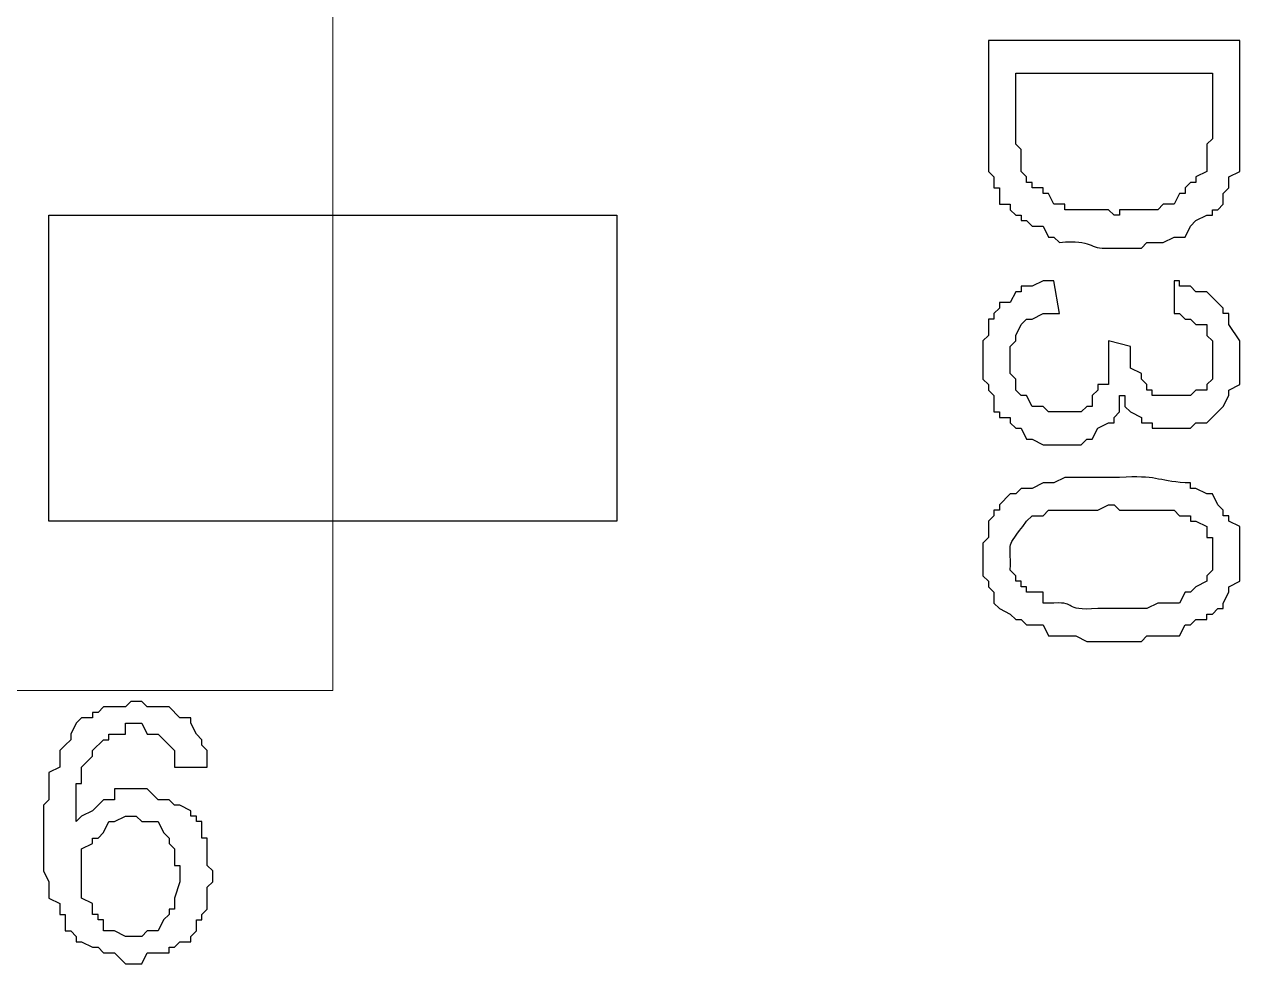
# Model space of a CAD drawing. Header units: millimetres. Extents: x -3 to 153, y 27 to 116.
# Drawn here: x 55.357 to 60.066, y 45.574 to 49.214 of the extents above; entities that cross this region are included whole.
import ezdxf

# ---------------------------------------------------------------- set-up
doc = ezdxf.new("R2010")
doc.units = ezdxf.units.MM
doc.header["$MEASUREMENT"] = 0
doc.layers.add('layer 1', color=7, linetype='Continuous')

msp = doc.modelspace()

# ---------------------------------------------------------------- linework, layer by layer
at = {"layer": 'layer 1', "color": 0, "lineweight": 20}
for points in [[(56.5528, 46.6325), (56.5528, 46.6325), (56.5528, 87.2514), (56.5528, 87.2514)], [(51.4728, 46.6325), (51.4728, 46.6325), (56.5528, 46.6325), (56.5528, 46.6325)]]:
    msp.add_open_spline(points, degree=3, dxfattribs=at)
at = {"layer": 'layer 1', "color": 0}
for points, knots in [([(59.0928, 49.1514), (59.0928, 49.1514), (60.0664, 49.1514), (60.0664, 49.1514), (60.0664, 49.1514), (60.0664, 49.1514), (60.0664, 48.8339), (60.0664, 48.8339), (60.0664, 48.8339), (60.0664, 48.7845), (60.0664, 48.7351), (60.0664, 48.6857), (60.0664, 48.6857), (60.0664, 48.6857), (60.0664, 48.6434), (60.0664, 48.6434), (60.0664, 48.6434), (60.0664, 48.6434), (60.0241, 48.6222), (60.0241, 48.6222), (60.0241, 48.6222), (60.0241, 48.6222), (60.0241, 48.5799), (60.0241, 48.5799), (60.0241, 48.5799), (60.0241, 48.5799), (60.0029, 48.5587), (60.0029, 48.5587), (60.0029, 48.5587), (60.0029, 48.5587), (60.0029, 48.5164), (60.0029, 48.5164), (60.0029, 48.5164), (60.0029, 48.5164), (59.9818, 48.4952), (59.9818, 48.4952), (59.9818, 48.4952), (59.9818, 48.4952), (59.9606, 48.4952), (59.9606, 48.4952), (59.9606, 48.4952), (59.9606, 48.4952), (59.9606, 48.474), (59.9606, 48.474), (59.9606, 48.474), (59.9606, 48.474), (59.9394, 48.474), (59.9394, 48.474), (59.9394, 48.474), (59.9394, 48.474), (59.8971, 48.4529), (59.8971, 48.4529), (59.8971, 48.4529), (59.8971, 48.4529), (59.8759, 48.4317), (59.8759, 48.4317), (59.8759, 48.4317), (59.8759, 48.4317), (59.8548, 48.3894), (59.8548, 48.3894), (59.8548, 48.3894), (59.8548, 48.3894), (59.8124, 48.3894), (59.8124, 48.3894), (59.8124, 48.3894), (59.8124, 48.3894), (59.7701, 48.3682), (59.7701, 48.3682), (59.7701, 48.3682), (59.7701, 48.3682), (59.7066, 48.3682), (59.7066, 48.3682), (59.7066, 48.3682), (59.7066, 48.3682), (59.6854, 48.347), (59.6854, 48.347), (59.6854, 48.347), (59.6854, 48.347), (59.5584, 48.347), (59.5584, 48.347), (59.5584, 48.347), (59.4798, 48.34), (59.5013, 48.383), (59.3679, 48.3682), (59.3679, 48.3682), (59.3679, 48.3682), (59.3468, 48.3894), (59.3468, 48.3894), (59.3468, 48.3894), (59.3468, 48.3894), (59.3256, 48.3894), (59.3256, 48.3894), (59.3256, 48.3894), (59.3256, 48.3894), (59.3044, 48.4317), (59.3044, 48.4317), (59.3044, 48.4317), (59.3044, 48.4317), (59.2621, 48.4317), (59.2621, 48.4317), (59.2621, 48.4317), (59.2621, 48.4317), (59.2409, 48.4529), (59.2409, 48.4529), (59.2409, 48.4529), (59.2409, 48.4529), (59.2198, 48.4529), (59.2198, 48.4529), (59.2198, 48.4529), (59.2198, 48.4529), (59.2198, 48.474), (59.2198, 48.474), (59.2198, 48.474), (59.2198, 48.474), (59.1986, 48.474), (59.1986, 48.474), (59.1986, 48.474), (59.1986, 48.474), (59.1774, 48.4952), (59.1774, 48.4952), (59.1774, 48.4952), (59.1774, 48.4952), (59.1774, 48.5164), (59.1774, 48.5164), (59.1774, 48.5164), (59.1774, 48.5164), (59.1351, 48.5164), (59.1351, 48.5164), (59.1351, 48.5164), (59.1351, 48.5164), (59.1351, 48.5799), (59.1351, 48.5799), (59.1351, 48.5799), (59.1351, 48.5799), (59.1139, 48.5799), (59.1139, 48.5799), (59.1139, 48.5799), (59.1139, 48.5799), (59.1139, 48.6222), (59.1139, 48.6222), (59.1139, 48.6222), (59.1139, 48.6222), (59.0928, 48.6434), (59.0928, 48.6434), (59.0928, 48.6434), (59.0928, 48.6434), (59.0928, 48.8127), (59.0928, 48.8127), (59.0928, 48.8127), (59.0928, 48.8127), (59.0928, 49.1514), (59.0928, 49.1514)], [0, 0, 0, 0, 0.025641, 0.025641, 0.025641, 0.025641, 0.051282, 0.051282, 0.051282, 0.051282, 0.076923, 0.076923, 0.076923, 0.076923, 0.102564, 0.102564, 0.102564, 0.102564, 0.128205, 0.128205, 0.128205, 0.128205, 0.153846, 0.153846, 0.153846, 0.153846, 0.179487, 0.179487, 0.179487, 0.179487, 0.205128, 0.205128, 0.205128, 0.205128, 0.230769, 0.230769, 0.230769, 0.230769, 0.25641, 0.25641, 0.25641, 0.25641, 0.282051, 0.282051, 0.282051, 0.282051, 0.307692, 0.307692, 0.307692, 0.307692, 0.333333, 0.333333, 0.333333, 0.333333, 0.358974, 0.358974, 0.358974, 0.358974, 0.384615, 0.384615, 0.384615, 0.384615, 0.410256, 0.410256, 0.410256, 0.410256, 0.435897, 0.435897, 0.435897, 0.435897, 0.461538, 0.461538, 0.461538, 0.461538, 0.487179, 0.487179, 0.487179, 0.487179, 0.512821, 0.512821, 0.512821, 0.512821, 0.538462, 0.538462, 0.538462, 0.538462, 0.564103, 0.564103, 0.564103, 0.564103, 0.589744, 0.589744, 0.589744, 0.589744, 0.615385, 0.615385, 0.615385, 0.615385, 0.641026, 0.641026, 0.641026, 0.641026, 0.666667, 0.666667, 0.666667, 0.666667, 0.692308, 0.692308, 0.692308, 0.692308, 0.717949, 0.717949, 0.717949, 0.717949, 0.74359, 0.74359, 0.74359, 0.74359, 0.769231, 0.769231, 0.769231, 0.769231, 0.794872, 0.794872, 0.794872, 0.794872, 0.820513, 0.820513, 0.820513, 0.820513, 0.846154, 0.846154, 0.846154, 0.846154, 0.871795, 0.871795, 0.871795, 0.871795, 0.897436, 0.897436, 0.897436, 0.897436, 0.923077, 0.923077, 0.923077, 0.923077, 0.948718, 0.948718, 0.948718, 0.948718, 1, 1, 1, 1]), ([(59.1986, 49.0244), (59.1986, 49.0244), (59.1986, 48.7492), (59.1986, 48.7492), (59.1986, 48.7492), (59.1986, 48.7492), (59.2198, 48.728), (59.2198, 48.728), (59.2198, 48.728), (59.2198, 48.728), (59.2198, 48.6434), (59.2198, 48.6434), (59.2198, 48.6434), (59.2198, 48.6434), (59.2409, 48.6222), (59.2409, 48.6222), (59.2409, 48.6222), (59.2409, 48.6222), (59.2409, 48.601), (59.2409, 48.601), (59.2409, 48.601), (59.2409, 48.601), (59.2621, 48.601), (59.2621, 48.601), (59.2621, 48.601), (59.2621, 48.601), (59.2621, 48.5799), (59.2621, 48.5799), (59.2621, 48.5799), (59.2621, 48.5799), (59.3044, 48.5799), (59.3044, 48.5799), (59.3044, 48.5799), (59.3044, 48.5799), (59.3044, 48.5587), (59.3044, 48.5587), (59.3044, 48.5587), (59.3044, 48.5587), (59.3256, 48.5587), (59.3256, 48.5587), (59.3256, 48.5587), (59.3256, 48.5587), (59.3468, 48.5164), (59.3468, 48.5164), (59.3468, 48.5164), (59.3468, 48.5164), (59.3891, 48.5164), (59.3891, 48.5164), (59.3891, 48.5164), (59.3891, 48.5164), (59.3891, 48.4952), (59.3891, 48.4952), (59.3891, 48.4952), (59.3891, 48.4952), (59.5584, 48.4952), (59.5584, 48.4952), (59.5584, 48.4952), (59.5584, 48.4952), (59.5796, 48.474), (59.5796, 48.474), (59.5796, 48.474), (59.5796, 48.474), (59.6008, 48.474), (59.6008, 48.474), (59.6008, 48.474), (59.6008, 48.474), (59.6008, 48.4952), (59.6008, 48.4952), (59.6008, 48.4952), (59.6008, 48.4952), (59.7489, 48.4952), (59.7489, 48.4952), (59.7489, 48.4952), (59.7489, 48.4952), (59.7701, 48.5164), (59.7701, 48.5164), (59.7701, 48.5164), (59.7701, 48.5164), (59.8124, 48.5164), (59.8124, 48.5164), (59.8124, 48.5164), (59.8124, 48.5164), (59.8336, 48.5587), (59.8336, 48.5587), (59.8336, 48.5587), (59.8336, 48.5587), (59.8548, 48.5587), (59.8548, 48.5587), (59.8548, 48.5587), (59.8548, 48.5587), (59.8548, 48.5799), (59.8548, 48.5799), (59.8548, 48.5799), (59.8548, 48.5799), (59.8759, 48.601), (59.8759, 48.601), (59.8759, 48.601), (59.8759, 48.601), (59.8971, 48.601), (59.8971, 48.601), (59.8971, 48.601), (59.8971, 48.601), (59.8971, 48.6222), (59.8971, 48.6222), (59.8971, 48.6222), (59.8971, 48.6222), (59.9394, 48.6434), (59.9394, 48.6434), (59.9394, 48.6434), (59.9394, 48.6434), (59.9394, 48.7492), (59.9394, 48.7492), (59.9394, 48.7492), (59.9394, 48.7492), (59.9606, 48.7704), (59.9606, 48.7704), (59.9606, 48.7704), (59.9606, 48.7704), (59.9606, 49.0244), (59.9606, 49.0244), (59.9606, 49.0244), (59.9606, 49.0244), (59.1986, 49.0244), (59.1986, 49.0244)], [0, 0, 0, 0, 0.03125, 0.03125, 0.03125, 0.03125, 0.0625, 0.0625, 0.0625, 0.0625, 0.09375, 0.09375, 0.09375, 0.09375, 0.125, 0.125, 0.125, 0.125, 0.15625, 0.15625, 0.15625, 0.15625, 0.1875, 0.1875, 0.1875, 0.1875, 0.21875, 0.21875, 0.21875, 0.21875, 0.25, 0.25, 0.25, 0.25, 0.28125, 0.28125, 0.28125, 0.28125, 0.3125, 0.3125, 0.3125, 0.3125, 0.34375, 0.34375, 0.34375, 0.34375, 0.375, 0.375, 0.375, 0.375, 0.40625, 0.40625, 0.40625, 0.40625, 0.4375, 0.4375, 0.4375, 0.4375, 0.46875, 0.46875, 0.46875, 0.46875, 0.5, 0.5, 0.5, 0.5, 0.53125, 0.53125, 0.53125, 0.53125, 0.5625, 0.5625, 0.5625, 0.5625, 0.59375, 0.59375, 0.59375, 0.59375, 0.625, 0.625, 0.625, 0.625, 0.65625, 0.65625, 0.65625, 0.65625, 0.6875, 0.6875, 0.6875, 0.6875, 0.71875, 0.71875, 0.71875, 0.71875, 0.75, 0.75, 0.75, 0.75, 0.78125, 0.78125, 0.78125, 0.78125, 0.8125, 0.8125, 0.8125, 0.8125, 0.84375, 0.84375, 0.84375, 0.84375, 0.875, 0.875, 0.875, 0.875, 0.90625, 0.90625, 0.90625, 0.90625, 0.9375, 0.9375, 0.9375, 0.9375, 1, 1, 1, 1]), ([(55.4521, 48.474), (55.4521, 48.474), (55.4521, 47.2887), (55.4521, 47.2887), (55.4521, 47.2887), (55.4521, 47.2887), (57.6534, 47.2887), (57.6534, 47.2887), (57.6534, 47.2887), (57.6534, 47.2887), (57.6534, 48.474), (57.6534, 48.474), (57.6534, 48.474), (57.6534, 48.474), (55.4521, 48.474), (55.4521, 48.474)], [0, 0, 0, 0, 0.2, 0.2, 0.2, 0.2, 0.4, 0.4, 0.4, 0.4, 0.6, 0.6, 0.6, 0.6, 1, 1, 1, 1]), ([(59.3468, 48.22), (59.3468, 48.22), (59.3679, 48.093), (59.3679, 48.093), (59.3679, 48.093), (59.3679, 48.093), (59.3044, 48.093), (59.3044, 48.093), (59.3044, 48.093), (59.3044, 48.093), (59.2621, 48.0719), (59.2621, 48.0719), (59.2621, 48.0719), (59.2621, 48.0719), (59.2409, 48.0719), (59.2409, 48.0719), (59.2409, 48.0719), (59.2409, 48.0719), (59.2198, 48.0507), (59.2198, 48.0507), (59.2198, 48.0507), (59.2198, 48.0507), (59.1986, 48.0084), (59.1986, 48.0084), (59.1986, 48.0084), (59.1986, 48.0084), (59.1986, 47.9872), (59.1986, 47.9872), (59.1986, 47.9872), (59.1986, 47.9872), (59.1774, 47.966), (59.1774, 47.966), (59.1774, 47.966), (59.1774, 47.966), (59.1774, 47.8602), (59.1774, 47.8602), (59.1774, 47.8602), (59.1774, 47.8602), (59.1986, 47.839), (59.1986, 47.839), (59.1986, 47.839), (59.1986, 47.839), (59.1986, 47.7967), (59.1986, 47.7967), (59.1986, 47.7967), (59.1986, 47.7967), (59.2198, 47.7755), (59.2198, 47.7755), (59.2198, 47.7755), (59.2198, 47.7755), (59.2409, 47.7755), (59.2409, 47.7755), (59.2409, 47.7755), (59.2409, 47.7755), (59.2621, 47.7332), (59.2621, 47.7332), (59.2621, 47.7332), (59.2621, 47.7332), (59.3044, 47.7332), (59.3044, 47.7332), (59.3044, 47.7332), (59.3044, 47.7332), (59.3256, 47.712), (59.3256, 47.712), (59.3256, 47.712), (59.3256, 47.712), (59.4526, 47.712), (59.4526, 47.712), (59.4526, 47.712), (59.4526, 47.712), (59.4738, 47.7332), (59.4738, 47.7332), (59.4738, 47.7332), (59.4738, 47.7332), (59.4949, 47.7332), (59.4949, 47.7332), (59.4949, 47.7332), (59.4949, 47.7332), (59.4949, 47.7755), (59.4949, 47.7755), (59.4949, 47.7755), (59.4949, 47.7755), (59.5161, 47.7967), (59.5161, 47.7967), (59.5161, 47.7967), (59.5161, 47.7967), (59.5161, 47.8179), (59.5161, 47.8179), (59.5161, 47.8179), (59.5161, 47.8179), (59.5584, 47.8179), (59.5584, 47.8179), (59.5584, 47.8179), (59.5584, 47.8179), (59.5584, 47.9872), (59.5584, 47.9872), (59.5584, 47.9872), (59.5584, 47.9872), (59.6431, 47.966), (59.6431, 47.966), (59.6431, 47.966), (59.6431, 47.966), (59.6431, 47.8814), (59.6431, 47.8814), (59.6431, 47.8814), (59.6431, 47.8814), (59.6854, 47.8602), (59.6854, 47.8602), (59.6854, 47.8602), (59.6854, 47.8602), (59.6854, 47.839), (59.6854, 47.839), (59.6854, 47.839), (59.6854, 47.839), (59.7066, 47.8179), (59.7066, 47.8179), (59.7066, 47.8179), (59.7066, 47.8179), (59.7066, 47.7967), (59.7066, 47.7967), (59.7066, 47.7967), (59.7066, 47.7967), (59.7278, 47.7967), (59.7278, 47.7967), (59.7278, 47.7967), (59.7278, 47.7967), (59.7278, 47.7755), (59.7278, 47.7755), (59.7278, 47.7755), (59.7278, 47.7755), (59.8759, 47.7755), (59.8759, 47.7755), (59.8759, 47.7755), (59.8759, 47.7755), (59.8971, 47.7967), (59.8971, 47.7967), (59.8971, 47.7967), (59.8971, 47.7967), (59.9394, 47.7967), (59.9394, 47.7967), (59.9394, 47.7967), (59.9394, 47.7967), (59.9394, 47.8179), (59.9394, 47.8179), (59.9394, 47.8179), (59.9394, 47.8179), (59.9606, 47.839), (59.9606, 47.839), (59.9606, 47.839), (59.9606, 47.839), (59.9606, 47.9872), (59.9606, 47.9872), (59.9606, 47.9872), (59.9606, 47.9872), (59.9394, 48.0084), (59.9394, 48.0084), (59.9394, 48.0084), (59.9394, 48.0084), (59.9394, 48.0507), (59.9394, 48.0507), (59.9394, 48.0507), (59.9394, 48.0507), (59.8971, 48.0507), (59.8971, 48.0507), (59.8971, 48.0507), (59.8971, 48.0507), (59.8759, 48.0719), (59.8759, 48.0719), (59.8759, 48.0719), (59.8759, 48.0719), (59.8548, 48.0719), (59.8548, 48.0719), (59.8548, 48.0719), (59.8548, 48.0719), (59.8336, 48.093), (59.8336, 48.093), (59.8336, 48.093), (59.8336, 48.093), (59.8124, 48.093), (59.8124, 48.093), (59.8124, 48.093), (59.8124, 48.093), (59.8124, 48.22), (59.8124, 48.22), (59.8124, 48.22), (59.8124, 48.22), (59.8336, 48.22), (59.8336, 48.22), (59.8336, 48.22), (59.8336, 48.22), (59.8336, 48.1989), (59.8336, 48.1989), (59.8336, 48.1989), (59.8336, 48.1989), (59.8759, 48.1989), (59.8759, 48.1989), (59.8759, 48.1989), (59.8759, 48.1989), (59.8971, 48.1777), (59.8971, 48.1777), (59.8971, 48.1777), (59.8971, 48.1777), (59.9394, 48.1777), (59.9394, 48.1777), (59.9394, 48.1777), (59.9394, 48.1777), (60.0029, 48.1142), (60.0029, 48.1142), (60.0029, 48.1142), (60.0029, 48.1142), (60.0029, 48.093), (60.0029, 48.093), (60.0029, 48.093), (60.0029, 48.093), (60.0241, 48.093), (60.0241, 48.093), (60.0241, 48.093), (60.0241, 48.093), (60.0241, 48.0507), (60.0241, 48.0507), (60.0241, 48.0507), (60.0241, 48.0507), (60.0664, 47.9872), (60.0664, 47.9872), (60.0664, 47.9872), (60.0664, 47.9872), (60.0664, 47.8179), (60.0664, 47.8179), (60.0664, 47.8179), (60.0664, 47.8179), (60.0241, 47.7967), (60.0241, 47.7967), (60.0241, 47.7967), (60.0241, 47.7967), (60.0241, 47.7755), (60.0241, 47.7755), (60.0241, 47.7755), (60.0241, 47.7755), (60.0029, 47.7332), (60.0029, 47.7332), (60.0029, 47.7332), (60.0029, 47.7332), (59.9394, 47.6697), (59.9394, 47.6697), (59.9394, 47.6697), (59.9394, 47.6697), (59.8971, 47.6697), (59.8971, 47.6697), (59.8971, 47.6697), (59.8971, 47.6697), (59.8759, 47.6485), (59.8759, 47.6485), (59.8759, 47.6485), (59.8759, 47.6485), (59.7278, 47.6485), (59.7278, 47.6485), (59.7278, 47.6485), (59.7278, 47.6485), (59.7278, 47.6697), (59.7278, 47.6697), (59.7278, 47.6697), (59.7278, 47.6697), (59.6854, 47.6697), (59.6854, 47.6697), (59.6854, 47.6697), (59.6854, 47.6697), (59.6854, 47.6909), (59.6854, 47.6909), (59.6854, 47.6909), (59.6854, 47.6909), (59.6431, 47.712), (59.6431, 47.712), (59.6431, 47.712), (59.6431, 47.712), (59.6219, 47.7332), (59.6219, 47.7332), (59.6219, 47.7332), (59.6219, 47.7332), (59.6219, 47.7755), (59.6219, 47.7755), (59.6219, 47.7755), (59.6219, 47.7755), (59.6008, 47.7755), (59.6008, 47.7755), (59.6008, 47.7755), (59.6008, 47.7755), (59.6008, 47.712), (59.6008, 47.712), (59.6008, 47.712), (59.6008, 47.712), (59.5796, 47.6909), (59.5796, 47.6909), (59.5796, 47.6909), (59.5796, 47.6909), (59.5796, 47.6697), (59.5796, 47.6697), (59.5796, 47.6697), (59.5796, 47.6697), (59.5584, 47.6697), (59.5584, 47.6697), (59.5584, 47.6697), (59.5584, 47.6697), (59.5161, 47.6485), (59.5161, 47.6485), (59.5161, 47.6485), (59.5161, 47.6485), (59.4949, 47.6062), (59.4949, 47.6062), (59.4949, 47.6062), (59.4949, 47.6062), (59.4738, 47.6062), (59.4738, 47.6062), (59.4738, 47.6062), (59.4738, 47.6062), (59.4526, 47.585), (59.4526, 47.585), (59.4526, 47.585), (59.4526, 47.585), (59.3044, 47.585), (59.3044, 47.585), (59.3044, 47.585), (59.3044, 47.585), (59.2621, 47.6062), (59.2621, 47.6062), (59.2621, 47.6062), (59.2621, 47.6062), (59.2409, 47.6062), (59.2409, 47.6062), (59.2409, 47.6062), (59.2409, 47.6062), (59.2198, 47.6485), (59.2198, 47.6485), (59.2198, 47.6485), (59.2198, 47.6485), (59.1986, 47.6485), (59.1986, 47.6485), (59.1986, 47.6485), (59.1986, 47.6485), (59.1774, 47.6697), (59.1774, 47.6697), (59.1774, 47.6697), (59.1774, 47.6697), (59.1774, 47.6909), (59.1774, 47.6909), (59.1774, 47.6909), (59.1774, 47.6909), (59.1351, 47.6909), (59.1351, 47.6909), (59.1351, 47.6909), (59.1351, 47.6909), (59.1351, 47.712), (59.1351, 47.712), (59.1351, 47.712), (59.1351, 47.712), (59.1139, 47.712), (59.1139, 47.712), (59.1139, 47.712), (59.1139, 47.712), (59.1139, 47.7755), (59.1139, 47.7755), (59.1139, 47.7755), (59.1139, 47.7755), (59.0928, 47.7967), (59.0928, 47.7967), (59.0928, 47.7967), (59.0928, 47.7967), (59.0928, 47.8179), (59.0928, 47.8179), (59.0928, 47.8179), (59.0928, 47.8179), (59.0716, 47.839), (59.0716, 47.839), (59.0716, 47.839), (59.0716, 47.839), (59.0716, 47.9872), (59.0716, 47.9872), (59.0716, 47.9872), (59.0716, 47.9872), (59.0928, 48.0084), (59.0928, 48.0084), (59.0928, 48.0084), (59.0928, 48.0084), (59.0928, 48.0719), (59.0928, 48.0719), (59.0928, 48.0719), (59.0928, 48.0719), (59.1139, 48.0719), (59.1139, 48.0719), (59.1139, 48.0719), (59.1139, 48.0719), (59.1139, 48.093), (59.1139, 48.093), (59.1139, 48.093), (59.1139, 48.093), (59.1351, 48.1142), (59.1351, 48.1142), (59.1351, 48.1142), (59.1351, 48.1142), (59.1351, 48.1354), (59.1351, 48.1354), (59.1351, 48.1354), (59.1351, 48.1354), (59.1774, 48.1354), (59.1774, 48.1354), (59.1774, 48.1354), (59.1774, 48.1354), (59.1986, 48.1777), (59.1986, 48.1777), (59.1986, 48.1777), (59.1986, 48.1777), (59.2198, 48.1777), (59.2198, 48.1777), (59.2198, 48.1777), (59.2198, 48.1777), (59.2198, 48.1989), (59.2198, 48.1989), (59.2198, 48.1989), (59.2198, 48.1989), (59.2621, 48.1989), (59.2621, 48.1989), (59.2621, 48.1989), (59.2621, 48.1989), (59.3044, 48.22), (59.3044, 48.22), (59.3044, 48.22), (59.3044, 48.22), (59.3468, 48.22), (59.3468, 48.22)], [0, 0, 0, 0, 0.009259, 0.009259, 0.009259, 0.009259, 0.018519, 0.018519, 0.018519, 0.018519, 0.027778, 0.027778, 0.027778, 0.027778, 0.037037, 0.037037, 0.037037, 0.037037, 0.046296, 0.046296, 0.046296, 0.046296, 0.055556, 0.055556, 0.055556, 0.055556, 0.064815, 0.064815, 0.064815, 0.064815, 0.074074, 0.074074, 0.074074, 0.074074, 0.083333, 0.083333, 0.083333, 0.083333, 0.092593, 0.092593, 0.092593, 0.092593, 0.101852, 0.101852, 0.101852, 0.101852, 0.111111, 0.111111, 0.111111, 0.111111, 0.12037, 0.12037, 0.12037, 0.12037, 0.12963, 0.12963, 0.12963, 0.12963, 0.138889, 0.138889, 0.138889, 0.138889, 0.148148, 0.148148, 0.148148, 0.148148, 0.157407, 0.157407, 0.157407, 0.157407, 0.166667, 0.166667, 0.166667, 0.166667, 0.175926, 0.175926, 0.175926, 0.175926, 0.185185, 0.185185, 0.185185, 0.185185, 0.194444, 0.194444, 0.194444, 0.194444, 0.203704, 0.203704, 0.203704, 0.203704, 0.212963, 0.212963, 0.212963, 0.212963, 0.222222, 0.222222, 0.222222, 0.222222, 0.231481, 0.231481, 0.231481, 0.231481, 0.240741, 0.240741, 0.240741, 0.240741, 0.25, 0.25, 0.25, 0.25, 0.259259, 0.259259, 0.259259, 0.259259, 0.268519, 0.268519, 0.268519, 0.268519, 0.277778, 0.277778, 0.277778, 0.277778, 0.287037, 0.287037, 0.287037, 0.287037, 0.296296, 0.296296, 0.296296, 0.296296, 0.305556, 0.305556, 0.305556, 0.305556, 0.314815, 0.314815, 0.314815, 0.314815, 0.324074, 0.324074, 0.324074, 0.324074, 0.333333, 0.333333, 0.333333, 0.333333, 0.342593, 0.342593, 0.342593, 0.342593, 0.351852, 0.351852, 0.351852, 0.351852, 0.361111, 0.361111, 0.361111, 0.361111, 0.37037, 0.37037, 0.37037, 0.37037, 0.37963, 0.37963, 0.37963, 0.37963, 0.388889, 0.388889, 0.388889, 0.388889, 0.398148, 0.398148, 0.398148, 0.398148, 0.407407, 0.407407, 0.407407, 0.407407, 0.416667, 0.416667, 0.416667, 0.416667, 0.425926, 0.425926, 0.425926, 0.425926, 0.435185, 0.435185, 0.435185, 0.435185, 0.444444, 0.444444, 0.444444, 0.444444, 0.453704, 0.453704, 0.453704, 0.453704, 0.462963, 0.462963, 0.462963, 0.462963, 0.472222, 0.472222, 0.472222, 0.472222, 0.481481, 0.481481, 0.481481, 0.481481, 0.490741, 0.490741, 0.490741, 0.490741, 0.5, 0.5, 0.5, 0.5, 0.509259, 0.509259, 0.509259, 0.509259, 0.518519, 0.518519, 0.518519, 0.518519, 0.527778, 0.527778, 0.527778, 0.527778, 0.537037, 0.537037, 0.537037, 0.537037, 0.546296, 0.546296, 0.546296, 0.546296, 0.555556, 0.555556, 0.555556, 0.555556, 0.564815, 0.564815, 0.564815, 0.564815, 0.574074, 0.574074, 0.574074, 0.574074, 0.583333, 0.583333, 0.583333, 0.583333, 0.592593, 0.592593, 0.592593, 0.592593, 0.601852, 0.601852, 0.601852, 0.601852, 0.611111, 0.611111, 0.611111, 0.611111, 0.62037, 0.62037, 0.62037, 0.62037, 0.62963, 0.62963, 0.62963, 0.62963, 0.638889, 0.638889, 0.638889, 0.638889, 0.648148, 0.648148, 0.648148, 0.648148, 0.657407, 0.657407, 0.657407, 0.657407, 0.666667, 0.666667, 0.666667, 0.666667, 0.675926, 0.675926, 0.675926, 0.675926, 0.685185, 0.685185, 0.685185, 0.685185, 0.694444, 0.694444, 0.694444, 0.694444, 0.703704, 0.703704, 0.703704, 0.703704, 0.712963, 0.712963, 0.712963, 0.712963, 0.722222, 0.722222, 0.722222, 0.722222, 0.731481, 0.731481, 0.731481, 0.731481, 0.740741, 0.740741, 0.740741, 0.740741, 0.75, 0.75, 0.75, 0.75, 0.759259, 0.759259, 0.759259, 0.759259, 0.768519, 0.768519, 0.768519, 0.768519, 0.777778, 0.777778, 0.777778, 0.777778, 0.787037, 0.787037, 0.787037, 0.787037, 0.796296, 0.796296, 0.796296, 0.796296, 0.805556, 0.805556, 0.805556, 0.805556, 0.814815, 0.814815, 0.814815, 0.814815, 0.824074, 0.824074, 0.824074, 0.824074, 0.833333, 0.833333, 0.833333, 0.833333, 0.842593, 0.842593, 0.842593, 0.842593, 0.851852, 0.851852, 0.851852, 0.851852, 0.861111, 0.861111, 0.861111, 0.861111, 0.87037, 0.87037, 0.87037, 0.87037, 0.87963, 0.87963, 0.87963, 0.87963, 0.888889, 0.888889, 0.888889, 0.888889, 0.898148, 0.898148, 0.898148, 0.898148, 0.907407, 0.907407, 0.907407, 0.907407, 0.916667, 0.916667, 0.916667, 0.916667, 0.925926, 0.925926, 0.925926, 0.925926, 0.935185, 0.935185, 0.935185, 0.935185, 0.944444, 0.944444, 0.944444, 0.944444, 0.953704, 0.953704, 0.953704, 0.953704, 0.962963, 0.962963, 0.962963, 0.962963, 0.972222, 0.972222, 0.972222, 0.972222, 0.981481, 0.981481, 0.981481, 0.981481, 1, 1, 1, 1]), ([(59.5796, 47.458), (59.5796, 47.458), (59.6008, 47.458), (59.6008, 47.458), (59.6008, 47.458), (59.744, 47.4672), (59.7454, 47.4453), (59.8548, 47.4369), (59.8548, 47.4369), (59.8548, 47.4369), (59.8759, 47.4369), (59.8759, 47.4369), (59.8759, 47.4369), (59.8759, 47.4369), (59.8759, 47.4157), (59.8759, 47.4157), (59.8759, 47.4157), (59.8759, 47.4157), (59.8971, 47.4157), (59.8971, 47.4157), (59.8971, 47.4157), (59.8971, 47.4157), (59.9394, 47.3945), (59.9394, 47.3945), (59.9394, 47.3945), (59.9394, 47.3945), (59.9606, 47.3945), (59.9606, 47.3945), (59.9606, 47.3945), (59.9606, 47.3945), (59.9818, 47.3522), (59.9818, 47.3522), (59.9818, 47.3522), (59.9818, 47.3522), (60.0029, 47.331), (60.0029, 47.331), (60.0029, 47.331), (60.0029, 47.331), (60.0029, 47.3099), (60.0029, 47.3099), (60.0029, 47.3099), (60.0029, 47.3099), (60.0241, 47.3099), (60.0241, 47.3099), (60.0241, 47.3099), (60.0241, 47.3099), (60.0241, 47.2887), (60.0241, 47.2887), (60.0241, 47.2887), (60.0241, 47.2887), (60.0664, 47.2675), (60.0664, 47.2675), (60.0664, 47.2675), (60.0664, 47.2675), (60.0664, 47.2252), (60.0664, 47.2252), (60.0664, 47.2252), (60.0664, 47.1758), (60.0664, 47.1264), (60.0664, 47.077), (60.0664, 47.077), (60.0664, 47.077), (60.0664, 47.0559), (60.0664, 47.0559), (60.0664, 47.0559), (60.0664, 47.0559), (60.0241, 47.0347), (60.0241, 47.0347), (60.0241, 47.0347), (60.0241, 47.0347), (60.0241, 47.0135), (60.0241, 47.0135), (60.0241, 47.0135), (60.0241, 47.0135), (60.0029, 46.9712), (60.0029, 46.9712), (60.0029, 46.9712), (60.0029, 46.9712), (60.0029, 46.95), (60.0029, 46.95), (60.0029, 46.95), (60.0029, 46.95), (59.9818, 46.95), (59.9818, 46.95), (59.9818, 46.95), (59.9818, 46.95), (59.9606, 46.9289), (59.9606, 46.9289), (59.9606, 46.9289), (59.9606, 46.9289), (59.9394, 46.9289), (59.9394, 46.9289), (59.9394, 46.9289), (59.9394, 46.9289), (59.9394, 46.9077), (59.9394, 46.9077), (59.9394, 46.9077), (59.9394, 46.9077), (59.8971, 46.9077), (59.8971, 46.9077), (59.8971, 46.9077), (59.8971, 46.9077), (59.8759, 46.8865), (59.8759, 46.8865), (59.8759, 46.8865), (59.8759, 46.8865), (59.8548, 46.8865), (59.8548, 46.8865), (59.8548, 46.8865), (59.8548, 46.8865), (59.8336, 46.8442), (59.8336, 46.8442), (59.8336, 46.8442), (59.8336, 46.8442), (59.7066, 46.8442), (59.7066, 46.8442), (59.7066, 46.8442), (59.7066, 46.8442), (59.6854, 46.823), (59.6854, 46.823), (59.6854, 46.823), (59.6854, 46.823), (59.4738, 46.823), (59.4738, 46.823), (59.4738, 46.823), (59.4738, 46.823), (59.4314, 46.8442), (59.4314, 46.8442), (59.4314, 46.8442), (59.4314, 46.8442), (59.3256, 46.8442), (59.3256, 46.8442), (59.3256, 46.8442), (59.3256, 46.8442), (59.3044, 46.8865), (59.3044, 46.8865), (59.3044, 46.8865), (59.3044, 46.8865), (59.2409, 46.8865), (59.2409, 46.8865), (59.2409, 46.8865), (59.2409, 46.8865), (59.2198, 46.9077), (59.2198, 46.9077), (59.2198, 46.9077), (59.2198, 46.9077), (59.1986, 46.9077), (59.1986, 46.9077), (59.1986, 46.9077), (59.1986, 46.9077), (59.1774, 46.9289), (59.1774, 46.9289), (59.1774, 46.9289), (59.1774, 46.9289), (59.1351, 46.95), (59.1351, 46.95), (59.1351, 46.95), (59.1351, 46.95), (59.1139, 46.9712), (59.1139, 46.9712), (59.1139, 46.9712), (59.1139, 46.9712), (59.1139, 47.0135), (59.1139, 47.0135), (59.1139, 47.0135), (59.1139, 47.0135), (59.0928, 47.0347), (59.0928, 47.0347), (59.0928, 47.0347), (59.0928, 47.0347), (59.0928, 47.0559), (59.0928, 47.0559), (59.0928, 47.0559), (59.0928, 47.0559), (59.0716, 47.077), (59.0716, 47.077), (59.0716, 47.077), (59.0716, 47.077), (59.0716, 47.204), (59.0716, 47.204), (59.0716, 47.204), (59.0716, 47.204), (59.0928, 47.2252), (59.0928, 47.2252), (59.0928, 47.2252), (59.0928, 47.2252), (59.0928, 47.2887), (59.0928, 47.2887), (59.0928, 47.2887), (59.0928, 47.2887), (59.1139, 47.3099), (59.1139, 47.3099), (59.1139, 47.3099), (59.1139, 47.3099), (59.1139, 47.331), (59.1139, 47.331), (59.1139, 47.331), (59.1139, 47.331), (59.1351, 47.331), (59.1351, 47.331), (59.1351, 47.331), (59.1351, 47.331), (59.1351, 47.3522), (59.1351, 47.3522), (59.1351, 47.3522), (59.1351, 47.3522), (59.1774, 47.3945), (59.1774, 47.3945), (59.1774, 47.3945), (59.1774, 47.3945), (59.1986, 47.3945), (59.1986, 47.3945), (59.1986, 47.3945), (59.1986, 47.3945), (59.2198, 47.4157), (59.2198, 47.4157), (59.2198, 47.4157), (59.2198, 47.4157), (59.2621, 47.4157), (59.2621, 47.4157), (59.2621, 47.4157), (59.2621, 47.4157), (59.3044, 47.4369), (59.3044, 47.4369), (59.3044, 47.4369), (59.3044, 47.4369), (59.3468, 47.4369), (59.3468, 47.4369), (59.3468, 47.4369), (59.3468, 47.4369), (59.3891, 47.458), (59.3891, 47.458), (59.3891, 47.458), (59.3891, 47.458), (59.5796, 47.458), (59.5796, 47.458)], [0, 0, 0, 0, 0.016667, 0.016667, 0.016667, 0.016667, 0.033333, 0.033333, 0.033333, 0.033333, 0.05, 0.05, 0.05, 0.05, 0.066667, 0.066667, 0.066667, 0.066667, 0.083333, 0.083333, 0.083333, 0.083333, 0.1, 0.1, 0.1, 0.1, 0.116667, 0.116667, 0.116667, 0.116667, 0.133333, 0.133333, 0.133333, 0.133333, 0.15, 0.15, 0.15, 0.15, 0.166667, 0.166667, 0.166667, 0.166667, 0.183333, 0.183333, 0.183333, 0.183333, 0.2, 0.2, 0.2, 0.2, 0.216667, 0.216667, 0.216667, 0.216667, 0.233333, 0.233333, 0.233333, 0.233333, 0.25, 0.25, 0.25, 0.25, 0.266667, 0.266667, 0.266667, 0.266667, 0.283333, 0.283333, 0.283333, 0.283333, 0.3, 0.3, 0.3, 0.3, 0.316667, 0.316667, 0.316667, 0.316667, 0.333333, 0.333333, 0.333333, 0.333333, 0.35, 0.35, 0.35, 0.35, 0.366667, 0.366667, 0.366667, 0.366667, 0.383333, 0.383333, 0.383333, 0.383333, 0.4, 0.4, 0.4, 0.4, 0.416667, 0.416667, 0.416667, 0.416667, 0.433333, 0.433333, 0.433333, 0.433333, 0.45, 0.45, 0.45, 0.45, 0.466667, 0.466667, 0.466667, 0.466667, 0.483333, 0.483333, 0.483333, 0.483333, 0.5, 0.5, 0.5, 0.5, 0.516667, 0.516667, 0.516667, 0.516667, 0.533333, 0.533333, 0.533333, 0.533333, 0.55, 0.55, 0.55, 0.55, 0.566667, 0.566667, 0.566667, 0.566667, 0.583333, 0.583333, 0.583333, 0.583333, 0.6, 0.6, 0.6, 0.6, 0.616667, 0.616667, 0.616667, 0.616667, 0.633333, 0.633333, 0.633333, 0.633333, 0.65, 0.65, 0.65, 0.65, 0.666667, 0.666667, 0.666667, 0.666667, 0.683333, 0.683333, 0.683333, 0.683333, 0.7, 0.7, 0.7, 0.7, 0.716667, 0.716667, 0.716667, 0.716667, 0.733333, 0.733333, 0.733333, 0.733333, 0.75, 0.75, 0.75, 0.75, 0.766667, 0.766667, 0.766667, 0.766667, 0.783333, 0.783333, 0.783333, 0.783333, 0.8, 0.8, 0.8, 0.8, 0.816667, 0.816667, 0.816667, 0.816667, 0.833333, 0.833333, 0.833333, 0.833333, 0.85, 0.85, 0.85, 0.85, 0.866667, 0.866667, 0.866667, 0.866667, 0.883333, 0.883333, 0.883333, 0.883333, 0.9, 0.9, 0.9, 0.9, 0.916667, 0.916667, 0.916667, 0.916667, 0.933333, 0.933333, 0.933333, 0.933333, 0.95, 0.95, 0.95, 0.95, 0.966667, 0.966667, 0.966667, 0.966667, 1, 1, 1, 1]), ([(59.5796, 47.3522), (59.5796, 47.3522), (59.5584, 47.3522), (59.5584, 47.3522), (59.5584, 47.3522), (59.5584, 47.3522), (59.5161, 47.331), (59.5161, 47.331), (59.5161, 47.331), (59.5161, 47.331), (59.3256, 47.331), (59.3256, 47.331), (59.3256, 47.331), (59.3256, 47.331), (59.3044, 47.3099), (59.3044, 47.3099), (59.3044, 47.3099), (59.3044, 47.3099), (59.2621, 47.3099), (59.2621, 47.3099), (59.2621, 47.3099), (59.2621, 47.3099), (59.2409, 47.2887), (59.2409, 47.2887), (59.2409, 47.2887), (59.1538, 47.1712), (59.1817, 47.2248), (59.1774, 47.0982), (59.1774, 47.0982), (59.1774, 47.0982), (59.1986, 47.077), (59.1986, 47.077), (59.1986, 47.077), (59.1986, 47.077), (59.1986, 47.0559), (59.1986, 47.0559), (59.1986, 47.0559), (59.1986, 47.0559), (59.2198, 47.0559), (59.2198, 47.0559), (59.2198, 47.0559), (59.2198, 47.0559), (59.2198, 47.0347), (59.2198, 47.0347), (59.2198, 47.0347), (59.2198, 47.0347), (59.2409, 47.0347), (59.2409, 47.0347), (59.2409, 47.0347), (59.2409, 47.0347), (59.2409, 47.0135), (59.2409, 47.0135), (59.2409, 47.0135), (59.2409, 47.0135), (59.3044, 47.0135), (59.3044, 47.0135), (59.3044, 47.0135), (59.3044, 47.0135), (59.3044, 46.9712), (59.3044, 46.9712), (59.3044, 46.9712), (59.3044, 46.9712), (59.3468, 46.9712), (59.3468, 46.9712), (59.3468, 46.9712), (59.4417, 46.9772), (59.3746, 46.9402), (59.5161, 46.95), (59.5161, 46.95), (59.5161, 46.95), (59.7066, 46.95), (59.7066, 46.95), (59.7066, 46.95), (59.7066, 46.95), (59.7489, 46.9712), (59.7489, 46.9712), (59.7489, 46.9712), (59.7489, 46.9712), (59.8336, 46.9712), (59.8336, 46.9712), (59.8336, 46.9712), (59.8336, 46.9712), (59.8548, 47.0135), (59.8548, 47.0135), (59.8548, 47.0135), (59.8548, 47.0135), (59.8759, 47.0135), (59.8759, 47.0135), (59.8759, 47.0135), (59.8759, 47.0135), (59.8971, 47.0347), (59.8971, 47.0347), (59.8971, 47.0347), (59.8971, 47.0347), (59.9394, 47.0559), (59.9394, 47.0559), (59.9394, 47.0559), (59.9394, 47.0559), (59.9394, 47.077), (59.9394, 47.077), (59.9394, 47.077), (59.9394, 47.077), (59.9606, 47.0982), (59.9606, 47.0982), (59.9606, 47.0982), (59.9606, 47.0982), (59.9606, 47.2252), (59.9606, 47.2252), (59.9606, 47.2252), (59.9606, 47.2252), (59.9394, 47.2252), (59.9394, 47.2252), (59.9394, 47.2252), (59.9394, 47.2252), (59.9394, 47.2675), (59.9394, 47.2675), (59.9394, 47.2675), (59.9394, 47.2675), (59.8971, 47.2887), (59.8971, 47.2887), (59.8971, 47.2887), (59.8971, 47.2887), (59.8759, 47.2887), (59.8759, 47.2887), (59.8759, 47.2887), (59.8759, 47.2887), (59.8759, 47.3099), (59.8759, 47.3099), (59.8759, 47.3099), (59.8759, 47.3099), (59.8336, 47.3099), (59.8336, 47.3099), (59.8336, 47.3099), (59.8336, 47.3099), (59.8124, 47.331), (59.8124, 47.331), (59.8124, 47.331), (59.8124, 47.331), (59.6008, 47.331), (59.6008, 47.331), (59.6008, 47.331), (59.6008, 47.331), (59.5796, 47.3522), (59.5796, 47.3522)], [0, 0, 0, 0, 0.027027, 0.027027, 0.027027, 0.027027, 0.054054, 0.054054, 0.054054, 0.054054, 0.081081, 0.081081, 0.081081, 0.081081, 0.108108, 0.108108, 0.108108, 0.108108, 0.135135, 0.135135, 0.135135, 0.135135, 0.162162, 0.162162, 0.162162, 0.162162, 0.189189, 0.189189, 0.189189, 0.189189, 0.216216, 0.216216, 0.216216, 0.216216, 0.243243, 0.243243, 0.243243, 0.243243, 0.27027, 0.27027, 0.27027, 0.27027, 0.297297, 0.297297, 0.297297, 0.297297, 0.324324, 0.324324, 0.324324, 0.324324, 0.351351, 0.351351, 0.351351, 0.351351, 0.378378, 0.378378, 0.378378, 0.378378, 0.405405, 0.405405, 0.405405, 0.405405, 0.432432, 0.432432, 0.432432, 0.432432, 0.459459, 0.459459, 0.459459, 0.459459, 0.486486, 0.486486, 0.486486, 0.486486, 0.513514, 0.513514, 0.513514, 0.513514, 0.540541, 0.540541, 0.540541, 0.540541, 0.567568, 0.567568, 0.567568, 0.567568, 0.594595, 0.594595, 0.594595, 0.594595, 0.621622, 0.621622, 0.621622, 0.621622, 0.648649, 0.648649, 0.648649, 0.648649, 0.675676, 0.675676, 0.675676, 0.675676, 0.702703, 0.702703, 0.702703, 0.702703, 0.72973, 0.72973, 0.72973, 0.72973, 0.756757, 0.756757, 0.756757, 0.756757, 0.783784, 0.783784, 0.783784, 0.783784, 0.810811, 0.810811, 0.810811, 0.810811, 0.837838, 0.837838, 0.837838, 0.837838, 0.864865, 0.864865, 0.864865, 0.864865, 0.891892, 0.891892, 0.891892, 0.891892, 0.918919, 0.918919, 0.918919, 0.918919, 0.945946, 0.945946, 0.945946, 0.945946, 1, 1, 1, 1]), ([(56.0659, 46.3362), (56.0659, 46.3362), (55.9389, 46.3362), (55.9389, 46.3362), (55.9389, 46.3362), (55.9389, 46.3362), (55.9389, 46.3997), (55.9389, 46.3997), (55.9389, 46.3997), (55.9389, 46.3997), (55.8754, 46.4632), (55.8754, 46.4632), (55.8754, 46.4632), (55.8754, 46.4632), (55.8331, 46.4632), (55.8331, 46.4632), (55.8331, 46.4632), (55.8331, 46.4632), (55.8119, 46.5055), (55.8119, 46.5055), (55.8119, 46.5055), (55.8119, 46.5055), (55.7484, 46.5055), (55.7484, 46.5055), (55.7484, 46.5055), (55.7484, 46.5055), (55.7484, 46.4632), (55.7484, 46.4632), (55.7484, 46.4632), (55.7484, 46.4632), (55.6849, 46.4632), (55.6849, 46.4632), (55.6849, 46.4632), (55.6849, 46.4632), (55.6849, 46.442), (55.6849, 46.442), (55.6849, 46.442), (55.6849, 46.442), (55.6638, 46.442), (55.6638, 46.442), (55.6638, 46.442), (55.6638, 46.442), (55.6214, 46.3997), (55.6214, 46.3997), (55.6214, 46.3997), (55.6214, 46.3997), (55.6214, 46.3785), (55.6214, 46.3785), (55.6214, 46.3785), (55.6214, 46.3785), (55.5791, 46.3362), (55.5791, 46.3362), (55.5791, 46.3362), (55.5791, 46.3362), (55.5791, 46.2727), (55.5791, 46.2727), (55.5791, 46.2727), (55.5791, 46.2727), (55.5579, 46.2727), (55.5579, 46.2727), (55.5579, 46.2727), (55.5579, 46.2727), (55.5579, 46.1245), (55.5579, 46.1245), (55.5579, 46.1245), (55.5579, 46.1245), (55.5791, 46.1457), (55.5791, 46.1457), (55.5791, 46.1457), (55.5791, 46.1457), (55.6214, 46.1669), (55.6214, 46.1669), (55.6214, 46.1669), (55.6214, 46.1669), (55.6426, 46.188), (55.6426, 46.188), (55.6426, 46.188), (55.6426, 46.188), (55.6638, 46.2092), (55.6638, 46.2092), (55.6638, 46.2092), (55.6638, 46.2092), (55.7061, 46.2092), (55.7061, 46.2092), (55.7061, 46.2092), (55.7061, 46.2092), (55.7061, 46.2515), (55.7061, 46.2515), (55.7061, 46.2515), (55.7061, 46.2515), (55.8331, 46.2515), (55.8331, 46.2515), (55.8331, 46.2515), (55.8331, 46.2515), (55.8754, 46.2092), (55.8754, 46.2092), (55.8754, 46.2092), (55.8754, 46.2092), (55.9178, 46.2092), (55.9178, 46.2092), (55.9178, 46.2092), (55.9178, 46.2092), (55.9389, 46.188), (55.9389, 46.188), (55.9389, 46.188), (55.9389, 46.188), (55.9601, 46.188), (55.9601, 46.188), (55.9601, 46.188), (55.9601, 46.188), (56.0024, 46.1669), (56.0024, 46.1669), (56.0024, 46.1669), (56.0024, 46.1669), (56.0024, 46.1457), (56.0024, 46.1457), (56.0024, 46.1457), (56.0024, 46.1457), (56.0236, 46.1457), (56.0236, 46.1457), (56.0236, 46.1457), (56.0236, 46.1457), (56.0236, 46.1245), (56.0236, 46.1245), (56.0236, 46.1245), (56.0236, 46.1245), (56.0448, 46.1245), (56.0448, 46.1245), (56.0448, 46.1245), (56.0448, 46.1245), (56.0448, 46.061), (56.0448, 46.061), (56.0448, 46.061), (56.0448, 46.061), (56.0659, 46.061), (56.0659, 46.061), (56.0659, 46.061), (56.0659, 46.061), (56.0659, 45.9552), (56.0659, 45.9552), (56.0659, 45.9552), (56.0659, 45.9552), (56.0871, 45.934), (56.0871, 45.934), (56.0871, 45.934), (56.0871, 45.934), (56.0871, 45.8917), (56.0871, 45.8917), (56.0871, 45.8917), (56.0871, 45.8917), (56.0659, 45.8705), (56.0659, 45.8705), (56.0659, 45.8705), (56.0659, 45.8705), (56.0659, 45.7859), (56.0659, 45.7859), (56.0659, 45.7859), (56.0659, 45.7859), (56.0448, 45.7647), (56.0448, 45.7647), (56.0448, 45.7647), (56.0448, 45.7647), (56.0448, 45.7435), (56.0448, 45.7435), (56.0448, 45.7435), (56.0448, 45.7435), (56.0236, 45.7435), (56.0236, 45.7435), (56.0236, 45.7435), (56.0236, 45.7435), (56.0236, 45.7012), (56.0236, 45.7012), (56.0236, 45.7012), (56.0236, 45.7012), (56.0024, 45.68), (56.0024, 45.68), (56.0024, 45.68), (56.0024, 45.68), (56.0024, 45.6589), (56.0024, 45.6589), (56.0024, 45.6589), (56.0024, 45.6589), (55.9601, 45.6589), (55.9601, 45.6589), (55.9601, 45.6589), (55.9601, 45.6589), (55.9389, 45.6377), (55.9389, 45.6377), (55.9389, 45.6377), (55.9389, 45.6377), (55.9178, 45.6377), (55.9178, 45.6377), (55.9178, 45.6377), (55.9178, 45.6377), (55.9178, 45.6165), (55.9178, 45.6165), (55.9178, 45.6165), (55.9178, 45.6165), (55.8331, 45.6165), (55.8331, 45.6165), (55.8331, 45.6165), (55.8331, 45.6165), (55.8119, 45.5742), (55.8119, 45.5742), (55.8119, 45.5742), (55.8119, 45.5742), (55.7484, 45.5742), (55.7484, 45.5742), (55.7484, 45.5742), (55.7484, 45.5742), (55.7061, 45.6165), (55.7061, 45.6165), (55.7061, 45.6165), (55.7061, 45.6165), (55.6638, 45.6165), (55.6638, 45.6165), (55.6638, 45.6165), (55.6638, 45.6165), (55.6426, 45.6377), (55.6426, 45.6377), (55.6426, 45.6377), (55.6426, 45.6377), (55.6214, 45.6377), (55.6214, 45.6377), (55.6214, 45.6377), (55.6214, 45.6377), (55.5791, 45.6589), (55.5791, 45.6589), (55.5791, 45.6589), (55.5791, 45.6589), (55.5579, 45.6589), (55.5579, 45.6589), (55.5579, 45.6589), (55.5579, 45.6589), (55.5579, 45.68), (55.5579, 45.68), (55.5579, 45.68), (55.5579, 45.68), (55.5368, 45.7012), (55.5368, 45.7012), (55.5368, 45.7012), (55.5368, 45.7012), (55.5156, 45.7012), (55.5156, 45.7012), (55.5156, 45.7012), (55.5156, 45.7012), (55.5156, 45.7647), (55.5156, 45.7647), (55.5156, 45.7647), (55.5156, 45.7647), (55.4944, 45.7647), (55.4944, 45.7647), (55.4944, 45.7647), (55.4944, 45.7647), (55.4944, 45.807), (55.4944, 45.807), (55.4944, 45.807), (55.4944, 45.807), (55.4521, 45.8282), (55.4521, 45.8282), (55.4521, 45.8282), (55.4521, 45.8282), (55.4521, 45.8917), (55.4521, 45.8917), (55.4521, 45.8917), (55.4521, 45.8917), (55.4309, 45.934), (55.4309, 45.934), (55.4309, 45.934), (55.4309, 45.934), (55.4309, 46.188), (55.4309, 46.188), (55.4309, 46.188), (55.4309, 46.188), (55.4521, 46.2092), (55.4521, 46.2092), (55.4521, 46.2092), (55.4521, 46.2092), (55.4521, 46.315), (55.4521, 46.315), (55.4521, 46.315), (55.4521, 46.315), (55.4944, 46.3362), (55.4944, 46.3362), (55.4944, 46.3362), (55.4944, 46.3362), (55.4944, 46.3997), (55.4944, 46.3997), (55.4944, 46.3997), (55.4944, 46.3997), (55.5156, 46.4209), (55.5156, 46.4209), (55.5156, 46.4209), (55.5156, 46.4209), (55.5368, 46.442), (55.5368, 46.442), (55.5368, 46.442), (55.5368, 46.442), (55.5368, 46.4632), (55.5368, 46.4632), (55.5368, 46.4632), (55.5368, 46.4632), (55.5579, 46.5055), (55.5579, 46.5055), (55.5579, 46.5055), (55.5579, 46.5055), (55.5791, 46.5267), (55.5791, 46.5267), (55.5791, 46.5267), (55.5791, 46.5267), (55.6214, 46.5267), (55.6214, 46.5267), (55.6214, 46.5267), (55.6214, 46.5267), (55.6214, 46.5479), (55.6214, 46.5479), (55.6214, 46.5479), (55.6214, 46.5479), (55.6426, 46.5479), (55.6426, 46.5479), (55.6426, 46.5479), (55.6426, 46.5479), (55.6638, 46.569), (55.6638, 46.569), (55.6638, 46.569), (55.6638, 46.569), (55.7484, 46.569), (55.7484, 46.569), (55.7484, 46.569), (55.7484, 46.569), (55.7696, 46.5902), (55.7696, 46.5902), (55.7696, 46.5902), (55.7696, 46.5902), (55.8119, 46.5902), (55.8119, 46.5902), (55.8119, 46.5902), (55.8119, 46.5902), (55.8331, 46.569), (55.8331, 46.569), (55.8331, 46.569), (55.8331, 46.569), (55.9178, 46.569), (55.9178, 46.569), (55.9178, 46.569), (55.9178, 46.569), (55.9601, 46.5267), (55.9601, 46.5267), (55.9601, 46.5267), (55.9601, 46.5267), (56.0024, 46.5267), (56.0024, 46.5267), (56.0024, 46.5267), (56.0024, 46.5267), (56.0024, 46.5055), (56.0024, 46.5055), (56.0024, 46.5055), (56.0024, 46.5055), (56.0236, 46.4632), (56.0236, 46.4632), (56.0236, 46.4632), (56.0236, 46.4632), (56.0448, 46.442), (56.0448, 46.442), (56.0448, 46.442), (56.0448, 46.442), (56.0448, 46.4209), (56.0448, 46.4209), (56.0448, 46.4209), (56.0448, 46.4209), (56.0659, 46.3997), (56.0659, 46.3997), (56.0659, 46.3997), (56.0659, 46.3997), (56.0659, 46.3362), (56.0659, 46.3362)], [0, 0, 0, 0, 0.010526, 0.010526, 0.010526, 0.010526, 0.021053, 0.021053, 0.021053, 0.021053, 0.031579, 0.031579, 0.031579, 0.031579, 0.042105, 0.042105, 0.042105, 0.042105, 0.052632, 0.052632, 0.052632, 0.052632, 0.063158, 0.063158, 0.063158, 0.063158, 0.073684, 0.073684, 0.073684, 0.073684, 0.084211, 0.084211, 0.084211, 0.084211, 0.094737, 0.094737, 0.094737, 0.094737, 0.105263, 0.105263, 0.105263, 0.105263, 0.115789, 0.115789, 0.115789, 0.115789, 0.126316, 0.126316, 0.126316, 0.126316, 0.136842, 0.136842, 0.136842, 0.136842, 0.147368, 0.147368, 0.147368, 0.147368, 0.157895, 0.157895, 0.157895, 0.157895, 0.168421, 0.168421, 0.168421, 0.168421, 0.178947, 0.178947, 0.178947, 0.178947, 0.189474, 0.189474, 0.189474, 0.189474, 0.2, 0.2, 0.2, 0.2, 0.210526, 0.210526, 0.210526, 0.210526, 0.221053, 0.221053, 0.221053, 0.221053, 0.231579, 0.231579, 0.231579, 0.231579, 0.242105, 0.242105, 0.242105, 0.242105, 0.252632, 0.252632, 0.252632, 0.252632, 0.263158, 0.263158, 0.263158, 0.263158, 0.273684, 0.273684, 0.273684, 0.273684, 0.284211, 0.284211, 0.284211, 0.284211, 0.294737, 0.294737, 0.294737, 0.294737, 0.305263, 0.305263, 0.305263, 0.305263, 0.315789, 0.315789, 0.315789, 0.315789, 0.326316, 0.326316, 0.326316, 0.326316, 0.336842, 0.336842, 0.336842, 0.336842, 0.347368, 0.347368, 0.347368, 0.347368, 0.357895, 0.357895, 0.357895, 0.357895, 0.368421, 0.368421, 0.368421, 0.368421, 0.378947, 0.378947, 0.378947, 0.378947, 0.389474, 0.389474, 0.389474, 0.389474, 0.4, 0.4, 0.4, 0.4, 0.410526, 0.410526, 0.410526, 0.410526, 0.421053, 0.421053, 0.421053, 0.421053, 0.431579, 0.431579, 0.431579, 0.431579, 0.442105, 0.442105, 0.442105, 0.442105, 0.452632, 0.452632, 0.452632, 0.452632, 0.463158, 0.463158, 0.463158, 0.463158, 0.473684, 0.473684, 0.473684, 0.473684, 0.484211, 0.484211, 0.484211, 0.484211, 0.494737, 0.494737, 0.494737, 0.494737, 0.505263, 0.505263, 0.505263, 0.505263, 0.515789, 0.515789, 0.515789, 0.515789, 0.526316, 0.526316, 0.526316, 0.526316, 0.536842, 0.536842, 0.536842, 0.536842, 0.547368, 0.547368, 0.547368, 0.547368, 0.557895, 0.557895, 0.557895, 0.557895, 0.568421, 0.568421, 0.568421, 0.568421, 0.578947, 0.578947, 0.578947, 0.578947, 0.589474, 0.589474, 0.589474, 0.589474, 0.6, 0.6, 0.6, 0.6, 0.610526, 0.610526, 0.610526, 0.610526, 0.621053, 0.621053, 0.621053, 0.621053, 0.631579, 0.631579, 0.631579, 0.631579, 0.642105, 0.642105, 0.642105, 0.642105, 0.652632, 0.652632, 0.652632, 0.652632, 0.663158, 0.663158, 0.663158, 0.663158, 0.673684, 0.673684, 0.673684, 0.673684, 0.684211, 0.684211, 0.684211, 0.684211, 0.694737, 0.694737, 0.694737, 0.694737, 0.705263, 0.705263, 0.705263, 0.705263, 0.715789, 0.715789, 0.715789, 0.715789, 0.726316, 0.726316, 0.726316, 0.726316, 0.736842, 0.736842, 0.736842, 0.736842, 0.747368, 0.747368, 0.747368, 0.747368, 0.757895, 0.757895, 0.757895, 0.757895, 0.768421, 0.768421, 0.768421, 0.768421, 0.778947, 0.778947, 0.778947, 0.778947, 0.789474, 0.789474, 0.789474, 0.789474, 0.8, 0.8, 0.8, 0.8, 0.810526, 0.810526, 0.810526, 0.810526, 0.821053, 0.821053, 0.821053, 0.821053, 0.831579, 0.831579, 0.831579, 0.831579, 0.842105, 0.842105, 0.842105, 0.842105, 0.852632, 0.852632, 0.852632, 0.852632, 0.863158, 0.863158, 0.863158, 0.863158, 0.873684, 0.873684, 0.873684, 0.873684, 0.884211, 0.884211, 0.884211, 0.884211, 0.894737, 0.894737, 0.894737, 0.894737, 0.905263, 0.905263, 0.905263, 0.905263, 0.915789, 0.915789, 0.915789, 0.915789, 0.926316, 0.926316, 0.926316, 0.926316, 0.936842, 0.936842, 0.936842, 0.936842, 0.947368, 0.947368, 0.947368, 0.947368, 0.957895, 0.957895, 0.957895, 0.957895, 0.968421, 0.968421, 0.968421, 0.968421, 0.978947, 0.978947, 0.978947, 0.978947, 1, 1, 1, 1]), ([(55.5791, 45.9129), (55.5791, 45.9129), (55.5791, 45.8282), (55.5791, 45.8282), (55.5791, 45.8282), (55.5791, 45.8282), (55.6214, 45.807), (55.6214, 45.807), (55.6214, 45.807), (55.6214, 45.807), (55.6214, 45.7647), (55.6214, 45.7647), (55.6214, 45.7647), (55.6214, 45.7647), (55.6426, 45.7647), (55.6426, 45.7647), (55.6426, 45.7647), (55.6426, 45.7647), (55.6426, 45.7435), (55.6426, 45.7435), (55.6426, 45.7435), (55.6426, 45.7435), (55.6638, 45.7435), (55.6638, 45.7435), (55.6638, 45.7435), (55.6638, 45.7435), (55.6638, 45.7012), (55.6638, 45.7012), (55.6638, 45.7012), (55.6638, 45.7012), (55.7061, 45.7012), (55.7061, 45.7012), (55.7061, 45.7012), (55.7061, 45.7012), (55.7484, 45.68), (55.7484, 45.68), (55.7484, 45.68), (55.7484, 45.68), (55.8119, 45.68), (55.8119, 45.68), (55.8119, 45.68), (55.8119, 45.68), (55.8331, 45.7012), (55.8331, 45.7012), (55.8331, 45.7012), (55.8331, 45.7012), (55.8754, 45.7012), (55.8754, 45.7012), (55.8754, 45.7012), (55.8754, 45.7012), (55.8966, 45.7435), (55.8966, 45.7435), (55.8966, 45.7435), (55.8966, 45.7435), (55.9178, 45.7647), (55.9178, 45.7647), (55.9178, 45.7647), (55.9178, 45.7647), (55.9178, 45.7859), (55.9178, 45.7859), (55.9178, 45.7859), (55.9178, 45.7859), (55.9389, 45.7859), (55.9389, 45.7859), (55.9389, 45.7859), (55.9389, 45.7859), (55.9389, 45.8282), (55.9389, 45.8282), (55.9389, 45.8282), (55.9389, 45.8282), (55.9601, 45.8917), (55.9601, 45.8917), (55.9601, 45.8917), (55.9601, 45.8917), (55.9601, 45.9552), (55.9601, 45.9552), (55.9601, 45.9552), (55.9601, 45.9552), (55.9389, 45.9552), (55.9389, 45.9552), (55.9389, 45.9552), (55.9389, 45.9552), (55.9389, 46.0187), (55.9389, 46.0187), (55.9389, 46.0187), (55.9389, 46.0187), (55.9178, 46.0399), (55.9178, 46.0399), (55.9178, 46.0399), (55.9178, 46.0399), (55.9178, 46.061), (55.9178, 46.061), (55.9178, 46.061), (55.9178, 46.061), (55.8966, 46.0822), (55.8966, 46.0822), (55.8966, 46.0822), (55.8966, 46.0822), (55.8754, 46.1245), (55.8754, 46.1245), (55.8754, 46.1245), (55.8754, 46.1245), (55.8119, 46.1245), (55.8119, 46.1245), (55.8119, 46.1245), (55.8119, 46.1245), (55.7908, 46.1457), (55.7908, 46.1457), (55.7908, 46.1457), (55.7908, 46.1457), (55.7484, 46.1457), (55.7484, 46.1457), (55.7484, 46.1457), (55.7484, 46.1457), (55.7061, 46.1245), (55.7061, 46.1245), (55.7061, 46.1245), (55.7061, 46.1245), (55.6849, 46.1245), (55.6849, 46.1245), (55.6849, 46.1245), (55.6849, 46.1245), (55.6638, 46.0822), (55.6638, 46.0822), (55.6638, 46.0822), (55.6638, 46.0822), (55.6426, 46.061), (55.6426, 46.061), (55.6426, 46.061), (55.6426, 46.061), (55.6214, 46.061), (55.6214, 46.061), (55.6214, 46.061), (55.6214, 46.061), (55.6214, 46.0399), (55.6214, 46.0399), (55.6214, 46.0399), (55.6214, 46.0399), (55.5791, 46.0187), (55.5791, 46.0187), (55.5791, 46.0187), (55.5791, 46.0187), (55.5791, 45.9129), (55.5791, 45.9129)], [0, 0, 0, 0, 0.027027, 0.027027, 0.027027, 0.027027, 0.054054, 0.054054, 0.054054, 0.054054, 0.081081, 0.081081, 0.081081, 0.081081, 0.108108, 0.108108, 0.108108, 0.108108, 0.135135, 0.135135, 0.135135, 0.135135, 0.162162, 0.162162, 0.162162, 0.162162, 0.189189, 0.189189, 0.189189, 0.189189, 0.216216, 0.216216, 0.216216, 0.216216, 0.243243, 0.243243, 0.243243, 0.243243, 0.27027, 0.27027, 0.27027, 0.27027, 0.297297, 0.297297, 0.297297, 0.297297, 0.324324, 0.324324, 0.324324, 0.324324, 0.351351, 0.351351, 0.351351, 0.351351, 0.378378, 0.378378, 0.378378, 0.378378, 0.405405, 0.405405, 0.405405, 0.405405, 0.432432, 0.432432, 0.432432, 0.432432, 0.459459, 0.459459, 0.459459, 0.459459, 0.486486, 0.486486, 0.486486, 0.486486, 0.513514, 0.513514, 0.513514, 0.513514, 0.540541, 0.540541, 0.540541, 0.540541, 0.567568, 0.567568, 0.567568, 0.567568, 0.594595, 0.594595, 0.594595, 0.594595, 0.621622, 0.621622, 0.621622, 0.621622, 0.648649, 0.648649, 0.648649, 0.648649, 0.675676, 0.675676, 0.675676, 0.675676, 0.702703, 0.702703, 0.702703, 0.702703, 0.72973, 0.72973, 0.72973, 0.72973, 0.756757, 0.756757, 0.756757, 0.756757, 0.783784, 0.783784, 0.783784, 0.783784, 0.810811, 0.810811, 0.810811, 0.810811, 0.837838, 0.837838, 0.837838, 0.837838, 0.864865, 0.864865, 0.864865, 0.864865, 0.891892, 0.891892, 0.891892, 0.891892, 0.918919, 0.918919, 0.918919, 0.918919, 0.945946, 0.945946, 0.945946, 0.945946, 1, 1, 1, 1])]:
    msp.add_open_spline(points, degree=3, knots=knots, dxfattribs=at)

doc.saveas('drawing.dxf')
